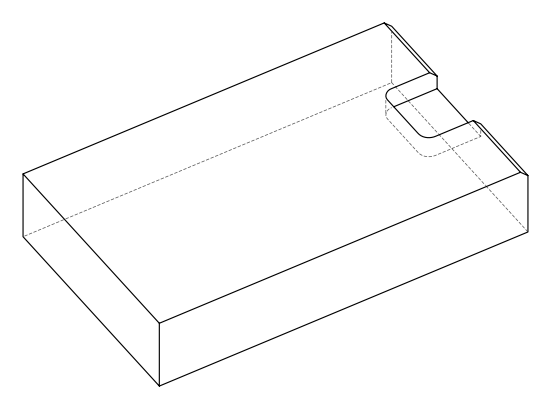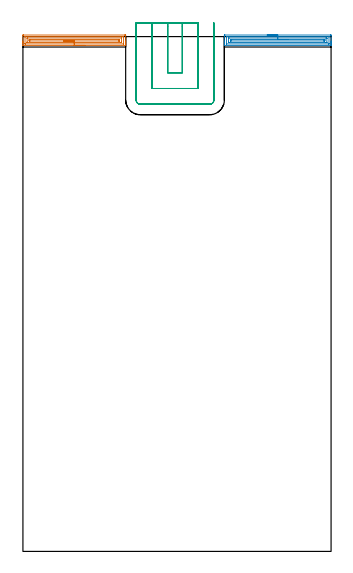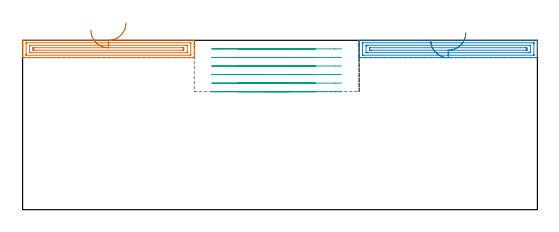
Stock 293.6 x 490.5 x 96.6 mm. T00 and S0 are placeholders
(PLAN: 3 operations, 1 tool changes, 15.2 min)
(1 AREA_MILL | FG_CHAMFER_SURFACE | UGT0205_001 | 3.35 min | 5081 mm3)
(2 AREA_MILL_1 | FG_CHAMFER_SURFACE_1 | UGT0205_001 | 3.47 min | 5270 mm3)
(3 MILL_SLOT | SLOT_PARTIAL_RECTANGULAR | UGT0201_136 | Follow Part, ap 5, ae 75% | 8.39 min | 201936 mm3)
(TOOL UGT0205_001 | Chamfer Mill 20 x 3 x 45 deg. | D20 FL50 Z2)
(TOOL UGT0201_136 | Carbide End Mill 20.0 | D20 FL30 Z4)
(OP 1 AREA_MILL)
G17 G21 G94 G90
T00 M6
G54
G17 G0 G90 X58.95 Y482.1 S1061 M3
G43 Z106.6 H0
G94 G1 X58.912 Z105.728 F250.
X58.798 Z104.863
X58.609 Z104.012
X58.347 Z103.18
X58.013 Z102.374
X57.61 Z101.6
X57.142 Z100.864
X56.61 Z100.172
X56.021 Z99.529
X55.378 Z98.94
X54.686 Z98.408
X53.95 Z97.94
X53.176 Z97.537
X52.37 Z97.203
X51.538 Z96.941
X50.686 Z96.752
X49.822 Z96.638
X48.95 Z96.6
X0.101
X0.009 Y482.103 Z96.589
X0.007 Y482.116 Z96.576
X0. Y482.336 Z96.362
Y483.987 Z94.712
Y484.391 Z94.305
Y484.593 Z94.104
Y485.277 Z93.42
Y485.48 Z93.218
Y486.164 Z92.53
Y491.481 Z87.215
X0.003 Y491.826 Z86.87
X0.01 Y491.991 Z86.705
X0.176 Y491.999 Z86.699
X0.545 Y492. Z86.7
X96.835
X97.355 Y491.999 Z86.701
X97.868 Y491.993 Z86.703
X97.893 Y491.991 Z86.705
X97.9 Y491.481 Z87.215
Y486.164 Z92.53
Y485.48 Z93.218
Y485.277 Z93.42
Y484.593 Z94.104
Y484.391 Z94.305
Y483.987 Z94.712
Y483.023 Z95.676
Y482.619 Z96.08
Y482.336 Z96.362
Y482.117 Z96.574
X97.892 Y482.103 Z96.589
X97.799 Y482.1 Z96.6
X48.95
Y483.514 Z95.186
X2.312
X2.103 Y483.52 Z95.18
X2.01 Y483.523 Z95.177
X2.005 Y483.578 Z95.122
X2.002 Y483.634 Z95.066
X2. Y483.826 Z94.874
Y490.03 Z88.67
X2.004 Y490.351 Z88.349
X2.01 Y490.564 Z88.136
X2.014 Y490.58 Z88.12
X2.021 Y490.582 Z88.118
X2.047 Y490.585 Z88.115
X2.102 Y490.586 Z88.114
X2.322
X95.588
X95.797 Y490.58 Z88.12
X95.89 Y490.577 Z88.123
X95.895 Y490.522 Z88.178
X95.898 Y490.466 Z88.234
X95.9 Y490.274 Z88.426
Y484.071 Z94.629
X95.896 Y483.749 Z94.951
X95.89 Y483.536 Z95.164
X95.886 Y483.52 Z95.18
X95.879 Y483.518 Z95.182
X95.853 Y483.515 Z95.185
X95.798 Y483.514 Z95.186
X95.578
X48.95
Y484.928 Z93.772
X4.048 Y484.929 Z93.771
X4.019 Y484.932 Z93.768
X4.01 Y484.934 Z93.766
X4.006 Y484.984 Z93.716
X4.001 Y485.18 Z93.52
X4. Y485.277 Z93.423
X4.001 Y488.92 Z89.78
X4.007 Y489.018 Z89.682
X4.02 Y489.165 Z89.535
X4.098 Y489.167 Z89.533
X4.637 Y489.171 Z89.529
X93.852
X93.881 Y489.168 Z89.532
X93.89 Y489.166 Z89.534
X93.894 Y489.116 Z89.584
X93.899 Y488.92 Z89.78
X93.9 Y488.823 Z89.877
X93.899 Y485.18 Z93.52
X93.893 Y485.082 Z93.618
X93.88 Y484.935 Z93.765
X93.802 Y484.933 Z93.767
X93.263 Y484.929 Z93.771
X48.95 Y484.928 Z93.772
Y486.343 Z92.357
X6.762
X6.582 Y486.344 Z92.356
X6.034 Y486.35 Z92.35
X6.01 Y486.351 Z92.349
X6.007 Y486.383 Z92.317
X6.003 Y486.46 Z92.24
X6.001 Y486.615 Z92.085
X6. Y486.925 Z91.775
Y487.05 Z91.65
X6.002 Y487.43 Z91.27
X6.005 Y487.621 Z91.079
X6.01 Y487.715 Z90.985
X6.015 Y487.751 Z90.949
X6.059 Y487.752 Z90.948
X6.762 Y487.757 Z90.943
X6.942
X91.138
X91.318 Y487.756 Z90.944
X91.866 Y487.75 Z90.95
X91.89 Y487.749 Z90.951
X91.893 Y487.717 Z90.983
X91.897 Y487.64 Z91.06
X91.899 Y487.485 Z91.215
X91.9 Y487.176 Z91.524
Y487.05 Z91.65
X91.898 Y486.67 Z92.03
X91.895 Y486.479 Z92.221
X91.89 Y486.385 Z92.315
X91.885 Y486.349 Z92.351
X91.841 Y486.348 Z92.352
X91.138 Y486.343 Z92.357
X90.958
X48.95
X48.078 Z92.395
X47.214 Z92.509
X46.362 Z92.698
X45.53 Z92.96
X44.724 Z93.294
X43.95 Z93.697
X43.214 Z94.166
X42.522 Z94.697
X41.879 Z95.286
X41.29 Z95.93
X40.758 Z96.622
X40.29 Z97.357
X39.887 Z98.131
X39.553 Z98.937
X39.291 Z99.769
X39.102 Z100.621
X38.988 Z101.486
X38.95 Z102.357
G0 Z106.6
M5
M2
(OP 2 AREA_MILL_1)
G17 G21 G94 G90
T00 M6
G54
G17 G0 G90 X232.75 Y492. S1061 M3
G43 Z106.6 H0
Z96.7
G94 G1 X232.788 Z95.828 F250.
X232.902 Z94.963
X233.091 Z94.112
X233.353 Z93.28
X233.687 Z92.474
X234.09 Z91.7
X234.558 Z90.964
X235.09 Z90.272
X235.679 Z89.629
X236.322 Z89.039
X237.014 Z88.508
X237.75 Z88.04
X238.524 Z87.637
X239.33 Z87.303
X240.162 Z87.041
X241.014 Z86.852
X241.878 Z86.738
X242.75 Z86.7
X293.03
X293.403 Y491.996 Z86.702
X293.59 Y491.991 Z86.705
X293.6 Y491.8 Z86.897
Y486.164 Z92.53
Y485.526 Z93.171
Y485.278 Z93.419
Y484.64 Z94.057
Y484.391 Z94.305
Y483.894 Z94.805
Y483.116 Z95.583
Y482.391 Z96.308
Y482.121 Z96.57
X293.591 Y482.103 Z96.588
X293.475 Y482.1 Z96.6
X192.025
X191.91 Y482.103 Z96.588
X191.907 Y482.12 Z96.572
X191.9 Y482.391 Z96.307
Y483.117 Z95.583
Y483.894 Z94.806
Y484.391 Z94.305
Y484.64 Z94.057
Y485.278 Z93.419
Y485.526 Z93.171
Y486.164 Z92.53
Y490.914 Z87.783
X191.904 Y491.481 Z87.215
X191.908 Y491.991 Z86.705
X191.955 Y491.994 Z86.703
X192.47 Y492. Z86.7
X242.75
Y490.586 Z88.114
X291.26
X291.47 Y490.583 Z88.117
X291.574 Y490.579 Z88.121
X291.59 Y490.577 Z88.123
X291.594 Y490.561 Z88.139
X291.597 Y490.531 Z88.169
X291.599 Y490.459 Z88.241
X291.6 Y490.247 Z88.453
Y484.043 Z94.657
X291.598 Y483.695 Z95.005
X291.596 Y483.595 Z95.105
X291.59 Y483.535 Z95.165
X291.586 Y483.52 Z95.18
X291.579 Y483.519 Z95.181
X291.47 Y483.516 Z95.184
X291.25 Y483.514 Z95.186
X194.241
X194.03 Y483.517 Z95.183
X193.926 Y483.521 Z95.179
X193.91 Y483.523 Z95.177
X193.906 Y483.539 Z95.161
X193.903 Y483.569 Z95.131
X193.901 Y483.641 Z95.059
X193.9 Y483.853 Z94.847
Y490.057 Z88.643
X193.902 Y490.405 Z88.295
X193.904 Y490.505 Z88.195
X193.91 Y490.565 Z88.135
X193.914 Y490.58 Z88.12
X193.921 Y490.581 Z88.119
X194.03 Y490.584 Z88.116
X194.25 Y490.586 Z88.114
X242.75
Y489.172 Z89.528
X288.58 Y489.171 Z89.529
X289.122 Y489.17 Z89.53
X289.47 Y489.167 Z89.533
X289.578 Y489.165 Z89.535
X289.591 Y488.951 Z89.749
X289.597 Y488.823 Z89.877
X289.599 Y488.694 Z90.006
Y485.149 Z93.551
X289.594 Y485.02 Z93.68
X289.59 Y484.939 Z93.761
X289.557 Y484.935 Z93.765
X289.47 Y484.933 Z93.767
X288.93 Y484.929 Z93.771
X196.92
X196.378 Y484.93 Z93.77
X196.03 Y484.933 Z93.767
X195.922 Y484.935 Z93.765
X195.909 Y485.149 Z93.551
X195.903 Y485.278 Z93.422
X195.901 Y485.406 Z93.294
Y488.951 Z89.749
X195.906 Y489.08 Z89.62
X195.91 Y489.161 Z89.539
X195.944 Y489.165 Z89.535
X196.03 Y489.167 Z89.533
X196.57 Y489.171 Z89.529
X242.75 Y489.172 Z89.528
Y487.757 Z90.943
X286.98
X287.544 Y487.755 Z90.945
X287.575 Y487.753 Z90.947
X287.587 Y487.751 Z90.949
X287.59 Y487.739 Z90.961
X287.595 Y487.654 Z91.046
X287.599 Y487.483 Z91.217
X287.6 Y487.14 Z91.56
Y487.05 Z91.65
X287.597 Y486.652 Z92.048
X287.593 Y486.453 Z92.247
X287.59 Y486.36 Z92.34
X287.505 Y486.349 Z92.351
X286.801 Y486.344 Z92.356
X286.621 Y486.343 Z92.357
X198.52
X197.957 Y486.345 Z92.355
X197.925 Y486.347 Z92.353
X197.913 Y486.349 Z92.351
X197.91 Y486.361 Z92.339
X197.905 Y486.446 Z92.254
X197.901 Y486.617 Z92.083
X197.9 Y486.96 Z91.74
Y487.05 Z91.65
X197.903 Y487.448 Z91.252
X197.907 Y487.647 Z91.053
X197.91 Y487.741 Z90.959
X197.995 Y487.751 Z90.949
X198.699 Y487.756 Z90.944
X198.879 Y487.757 Z90.943
X242.75
X243.622 Z90.981
X244.486 Z91.095
X245.338 Z91.283
X246.17 Z91.546
X246.976 Z91.88
X247.75 Z92.282
X248.486 Z92.751
X249.178 Z93.282
X249.821 Z93.872
X250.41 Z94.515
X250.942 Z95.207
X251.41 Z95.943
X251.813 Z96.716
X252.147 Z97.522
X252.409 Z98.354
X252.598 Z99.206
X252.712 Z100.071
X252.75 Z100.943
G0 Z106.6
M5
M2
(OP 3 MILL_SLOT)
G17 G21 G94 G90
T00 M6
G54
G17 G0 G90 X137.9 Y503.5 S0 M3
G43 Z106.6 H0
Z91.717
G94 G1 Y500.5 F250.
Y456.1 F500.
X151.9
Y500.5
Y503.5 F250.
X122.9
Y500.5
Y441.1 F500.
X166.9
Y500.5
Y503.5 F250.
X107.9
Y500.5
Y430. F500.
G3 X111.8 Y426.1 R3.9
G1 X178.
G3 X181.9 Y430. R3.9
G1 Y500.5
Y503.5 F250.
G0 X137.9 Z86.833
G1 Y500.5
Y456.1 F500.
X151.9
Y500.5
Y503.5 F250.
X122.9
Y500.5
Y441.1 F500.
X166.9
Y500.5
Y503.5 F250.
X107.9
Y500.5
Y430. F500.
G3 X111.8 Y426.1 R3.9
G1 X178.
G3 X181.9 Y430. R3.9
G1 Y500.5
Y503.5 F250.
G0 X137.9 Z81.95
G1 Y500.5
Y456.1 F500.
X151.9
Y500.5
Y503.5 F250.
X122.9
Y500.5
Y441.1 F500.
X166.9
Y500.5
Y503.5 F250.
X107.9
Y500.5
Y430. F500.
G3 X111.8 Y426.1 R3.9
G1 X178.
G3 X181.9 Y430. R3.9
G1 Y500.5
Y503.5 F250.
G0 X137.9 Z77.067
G1 Y500.5
Y456.1 F500.
X151.9
Y500.5
Y503.5 F250.
X122.9
Y500.5
Y441.1 F500.
X166.9
Y500.5
Y503.5 F250.
X107.9
Y500.5
Y430. F500.
G3 X111.8 Y426.1 R3.9
G1 X178.
G3 X181.9 Y430. R3.9
G1 Y500.5
Y503.5 F250.
G0 X137.9 Z72.183
G1 Y500.5
Y456.1 F500.
X151.9
Y500.5
Y503.5 F250.
X122.9
Y500.5
Y441.1 F500.
X166.9
Y500.5
Y503.5 F250.
X107.9
Y500.5
Y430. F500.
G3 X111.8 Y426.1 R3.9
G1 X178.
G3 X181.9 Y430. R3.9
G1 Y500.5
Y503.5 F250.
G0 X137.9 Z67.3
G1 Y500.5
Y456.1 F500.
X151.9
Y500.5
Y503.5 F250.
X122.9
Y500.5
Y441.1 F500.
X166.9
Y500.5
Y503.5 F250.
X107.9
Y500.5
Y430. F500.
G3 X111.8 Y426.1 R3.9
G1 X178.
G3 X181.9 Y430. R3.9
G1 Y500.5
Y503.5 F250.
G0 Z106.6
M5
M2
